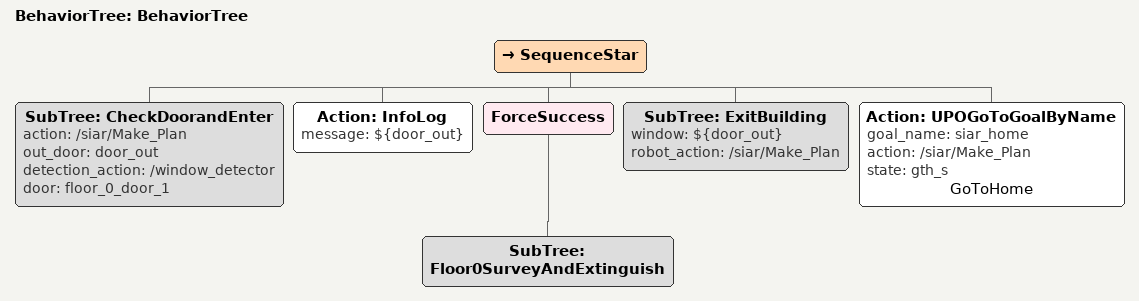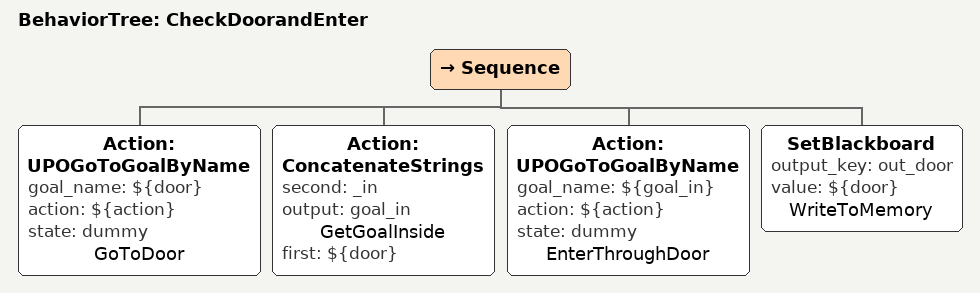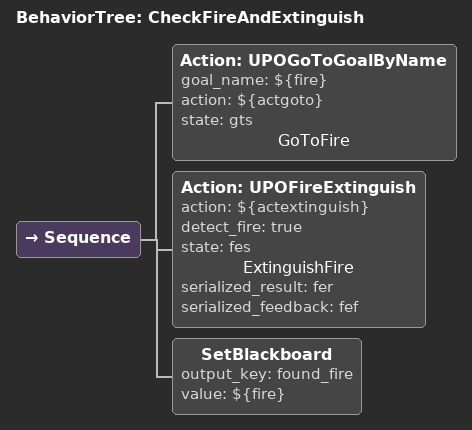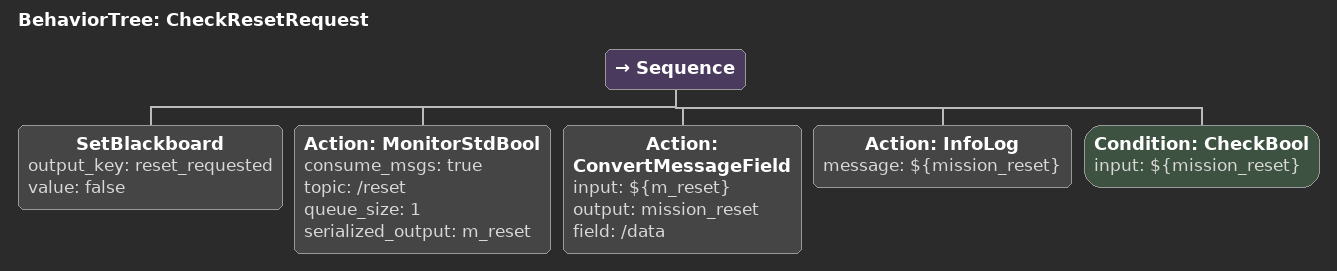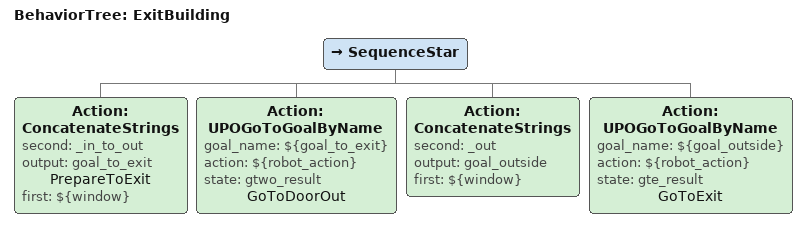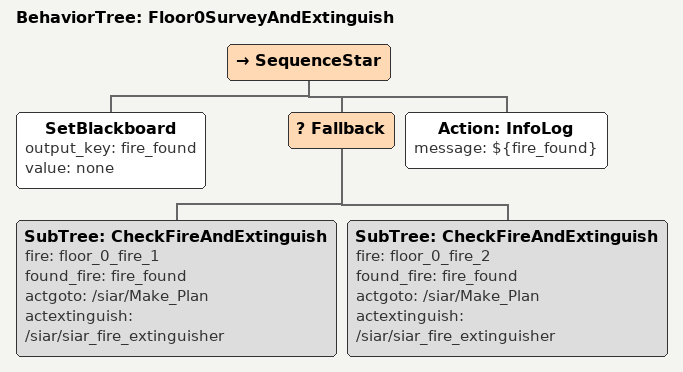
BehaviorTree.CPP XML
<root main_tree_to_execute="BehaviorTree">
    <BehaviorTree ID="BehaviorTree">
        <SequenceStar>
            <SubTree action="/siar/Make_Plan" out_door="door_out" detection_action="/window_detector" door="floor_0_door_1" ID="CheckDoorandEnter"/>
            <Action message="${door_out}" ID="InfoLog"/>
            <ForceSuccess>
                <SubTree ID="Floor0SurveyAndExtinguish"/>
            </ForceSuccess>
            <SubTree window="${door_out}" robot_action="/siar/Make_Plan" ID="ExitBuilding"/>
            <Action goal_name="siar_home" action="/siar/Make_Plan" state="gth_s" name="GoToHome" ID="UPOGoToGoalByName"/>
        </SequenceStar>
    </BehaviorTree>
    <BehaviorTree ID="CheckDoorandEnter">
        <Sequence>
            <Action goal_name="${door}" action="${action}" state="dummy" name="GoToDoor" ID="UPOGoToGoalByName"/>
            <Action second="_in" output="goal_in" name="GetGoalInside" first="${door}" ID="ConcatenateStrings"/>
            <Action goal_name="${goal_in}" action="${action}" state="dummy" name="EnterThroughDoor" ID="UPOGoToGoalByName"/>
            <SetBlackboard output_key="out_door" value="${door}" name="WriteToMemory"/>
        </Sequence>
    </BehaviorTree>
    <BehaviorTree ID="CheckFireAndExtinguish">
        <Sequence>
            <Action goal_name="${fire}" action="${actgoto}" state="gts" name="GoToFire" ID="UPOGoToGoalByName"/>
            <Action action="${actextinguish}" detect_fire="true" state="fes" name="ExtinguishFire" serialized_result="fer" ID="UPOFireExtinguish" serialized_feedback="fef"/>
            <SetBlackboard output_key="found_fire" value="${fire}"/>
        </Sequence>
    </BehaviorTree>
    <BehaviorTree ID="CheckResetRequest">
        <Sequence>
            <SetBlackboard output_key="reset_requested" value="false"/>
            <Action consume_msgs="true" topic="/reset" queue_size="1" ID="MonitorStdBool" serialized_output="m_reset"/>
            <Action input="${m_reset}" output="mission_reset" field="/data" ID="ConvertMessageField"/>
            <Action message="${mission_reset}" ID="InfoLog"/>
            <Condition input="${mission_reset}" ID="CheckBool"/>
        </Sequence>
    </BehaviorTree>
    <BehaviorTree ID="ExitBuilding">
        <SequenceStar>
            <Action second="_in_to_out" output="goal_to_exit" name="PrepareToExit" first="${window}" ID="ConcatenateStrings"/>
            <Action goal_name="${goal_to_exit}" action="${robot_action}" state="gtwo_result" name="GoToDoorOut" ID="UPOGoToGoalByName"/>
            <Action second="_out" output="goal_outside" first="${window}" ID="ConcatenateStrings"/>
            <Action goal_name="${goal_outside}" action="${robot_action}" state="gte_result" name="GoToExit" ID="UPOGoToGoalByName"/>
        </SequenceStar>
    </BehaviorTree>
    <BehaviorTree ID="Floor0SurveyAndExtinguish">
        <SequenceStar>
            <SetBlackboard output_key="fire_found" value="none"/>
            <Fallback>
                <SubTree fire="floor_0_fire_1" found_fire="fire_found" actgoto="/siar/Make_Plan" actextinguish="/siar/siar_fire_extinguisher" ID="CheckFireAndExtinguish"/>
                <SubTree fire="floor_0_fire_2" found_fire="fire_found" actgoto="/siar/Make_Plan" actextinguish="/siar/siar_fire_extinguisher" ID="CheckFireAndExtinguish"/>
            </Fallback>
            <Action message="${fire_found}" ID="InfoLog"/>
        </SequenceStar>
    </BehaviorTree>
</root>
